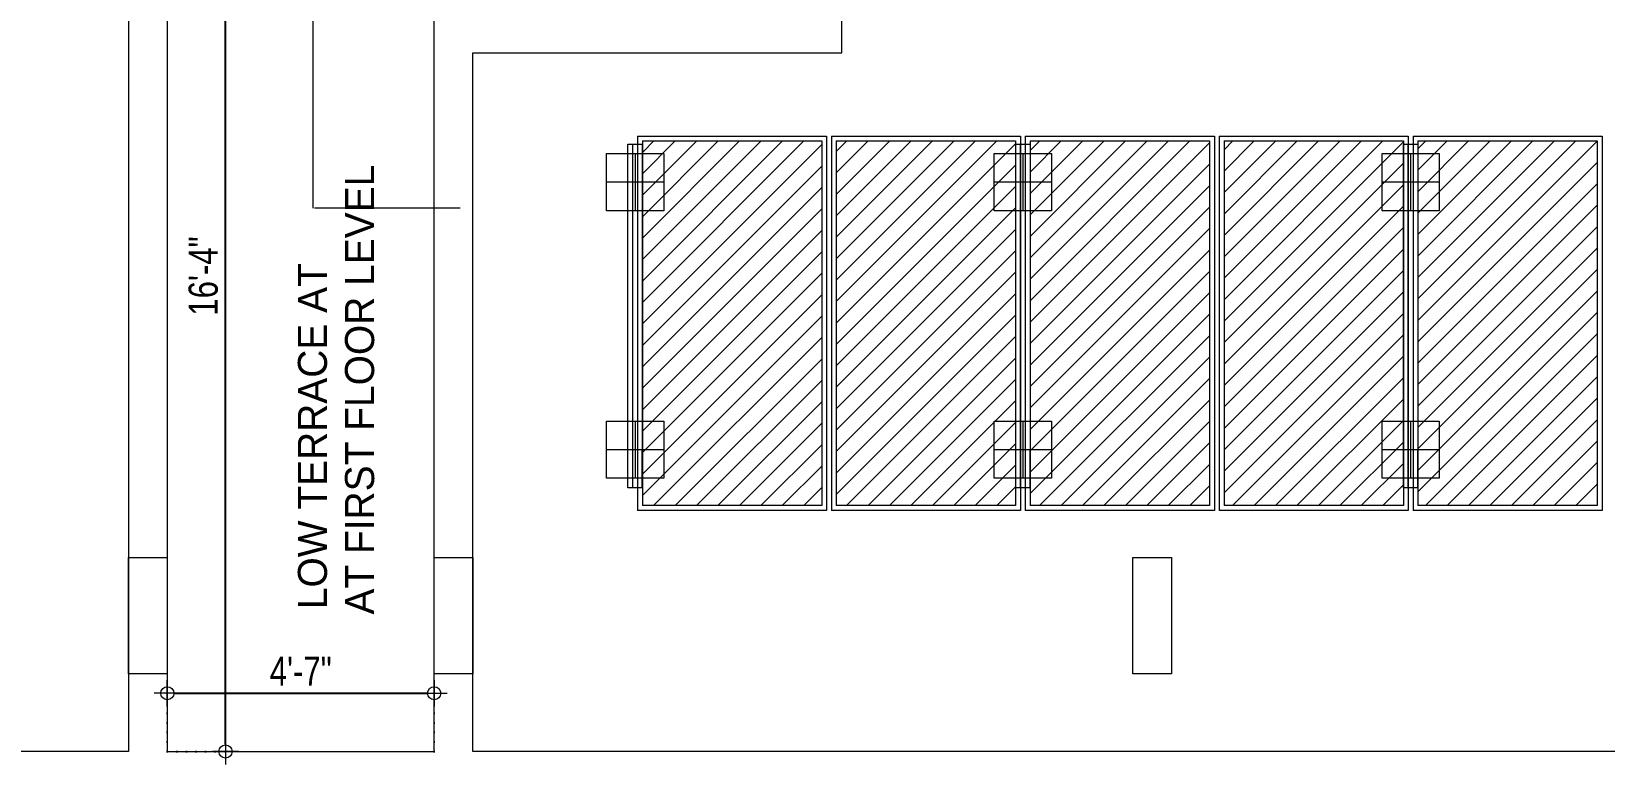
# Model space of a CAD drawing. Header units: inches. Extents: x 13 to 21264, y -72369 to -55.
# Drawn here: x 10050.5 to 10374.7, y -72096.3 to -71945.2 of the extents above; entities that cross this region are included whole.
import ezdxf

# ---------------------------------------------------------------- set-up
doc = ezdxf.new("R2010")
doc.units = ezdxf.units.IN
doc.header["$LTSCALE"] = 15
doc.header["$MEASUREMENT"] = 0
doc.header["$PDMODE"] = 34
doc.linetypes.add('DOT2', pattern=[0.125, 0, -0.125])
doc.layers.get('0').update_dxf_attribs({"linetype": 'CONTINUOUS', "lineweight": 13})
doc.layers.get('DEFPOINTS').update_dxf_attribs({"linetype": 'CONTINUOUS', "lineweight": 13})
for name, color, linetype, lineweight in [('1P', 252, 'CONTINUOUS', 13), ('INNER DIM', 30, 'CONTINUOUS', 13), ('parapet wall', 4, 'CONTINUOUS', 13), ('TEXT', 4, 'CONTINUOUS', 13), ('TYPICAL COL ELEVATION', 8, 'CONTINUOUS', 40)]:
    doc.layers.add(name, color=color, linetype=linetype, lineweight=lineweight)
doc.layers.add('EL-Lighting', color=7, linetype='CONTINUOUS')
doc.styles.add('rob', font='')
doc.styles.add('RS', font='', dxfattribs={"width": 0.8})
doc.styles.get('rob').set_extended_font_data('Century Gothic')
doc.styles.get('RS').set_extended_font_data('Century Gothic')
doc.dimstyles.new('SECTION DIM', dxfattribs={"dimscale": 0.6, "dimtxt": 9, "dimasz": 2, "dimexe": 0, "dimexo": 0, "dimgap": 1, "dimtad": 1, "dimzin": 3, "dimdsep": 46, "dimlunit": 4, "dimtxsty": 'RS', "dimblk1": 'CUT', "dimblk2": 'CUT', "dimsah": 1, "dimcen": 0, "dimclrd": 251, "dimclre": 21, "dimclrt": 4, "dimadec": 0, "dimazin": 0, "dimtfac": 1, "dimtix": 1, "dimtofl": 0, "dimtmove": 2, "dimatfit": 3, "dimfxl": 0, "dimtolj": 1, "dimtzin": 3, "dimarcsym": 0})

# ---------------------------------------------------------------- blocks, each defined once
blk = doc.blocks.new('CUT')
at = {"layer": 'INNER DIM', "color": 8}
blk.add_line((-1.8, 0), (1.8, 0), dxfattribs=at)
at = {"layer": 'INNER DIM', "color": 9}
blk.add_line((0, 1.8), (0, -1.8), dxfattribs=at)
blk.add_circle((0, 0), 0.9, dxfattribs=at)
blk = doc.blocks.new('*D654')
at = {"layer": 'DEFPOINTS', "color": 0, "transparency": 16777216}
for p in [(10078.5, -71897.63, 0.01), (10090.5, -71897.63), (10078.5, -72093.64, 0.01)]:
    blk.add_point(p, dxfattribs=at)
at = {"layer": 'INNER DIM', "color": 21, "linetype": 'DOT2', "lineweight": -2, "transparency": 16777216}
for p, q in [((10078.5, -71897.63), (10090.5, -71897.63)), ((10078.5, -72093.64), (10090.5, -72093.64))]:
    blk.add_line(p, q, dxfattribs=at)
at = {"layer": 'INNER DIM', "color": 251, "lineweight": -2, "transparency": 16777216}
blk.add_line((10090.5, -72092.14), (10090.5, -71899.13), dxfattribs=at)
at = {"layer": 'INNER DIM', "color": 251, "lineweight": -2, "transparency": 16777216, "xscale": 1.5, "yscale": 1.5, "zscale": 1.5}
for p, rotation in [((10090.5, -71897.63), 90), ((10090.5, -72093.64), 270)]:
    blk.add_blockref('CUT', p, dxfattribs=dict(at, rotation=rotation))
at = {"layer": 'INNER DIM', "color": 7, "lineweight": 0, "transparency": 16777216, "insert": (10085.93, -71995.63), "char_height": 6, "attachment_point": 5, "rotation": 90, "style": 'RS'}
blk.add_mtext('\\A1;16\'-4"', dxfattribs=at)
blk = doc.blocks.new('*D655')
at = {"layer": 'DEFPOINTS', "color": 0, "transparency": 16777216}
for p in [(10133.5, -72081.64), (10078.5, -72093.64, 0.01), (10133.5, -72093.64, 0.01)]:
    blk.add_point(p, dxfattribs=at)
at = {"layer": 'INNER DIM', "color": 21, "linetype": 'DOT2', "lineweight": -2, "transparency": 16777216}
for p, q in [((10078.5, -72093.64), (10078.5, -72081.64)), ((10133.5, -72093.64), (10133.5, -72081.64))]:
    blk.add_line(p, q, dxfattribs=at)
at = {"layer": 'INNER DIM', "color": 251, "lineweight": -2, "transparency": 16777216}
blk.add_line((10080, -72081.64), (10132, -72081.64), dxfattribs=at)
at = {"layer": 'INNER DIM', "color": 251, "lineweight": -2, "transparency": 16777216, "xscale": 1.5, "yscale": 1.5, "zscale": 1.5, "rotation": 180}
blk.add_blockref('CUT', (10078.5, -72081.64), dxfattribs=at)
at = {"layer": 'INNER DIM', "color": 251, "lineweight": -2, "transparency": 16777216, "xscale": 1.5, "yscale": 1.5, "zscale": 1.5}
blk.add_blockref('CUT', (10133.5, -72081.64), dxfattribs=at)
at = {"layer": 'INNER DIM', "color": 7, "lineweight": 0, "transparency": 16777216, "insert": (10106, -72077.07), "char_height": 6, "attachment_point": 5, "style": 'RS'}
blk.add_mtext('\\A1;4\'-7"', dxfattribs=at)
blk = doc.blocks.new('Waaree-325 Wp')
at = {"linetype": 'ByBlock', "true_color": 0xf8d731}
h = blk.add_hatch(dxfattribs=at)
h.set_pattern_fill('ANSI31', color=40, scale=25)
h.set_pattern_definition([(45, (-1275.805, 28322.5938), (-2.2097087, 2.2097087), [])])
h.paths.add_polyline_path([(1, 1), (37.96875, 1), (37.96875, 76.171875), (1, 76.171875)])
at = {"color": 40, "linetype": 'ByBlock', "true_color": 0xf8d731}
for p, q in [((0, 77.171875), (0, 0)), ((0, 77.171875), (38.96875, 77.171875)), ((1, 76.171875), (1, 1)), ((1, 76.171875), (37.96875, 76.171875)), ((37.96875, 76.171875), (37.96875, 1)), ((38.96875, 77.171875), (38.96875, 0)), ((38.96875, 0), (0, 0)), ((37.96875, 1), (1, 1))]:
    blk.add_line(p, q, dxfattribs=at)

msp = doc.modelspace()

# ---------------------------------------------------------------- linework, layer by layer
at = {"layer": '1P', "lineweight": 0, "ltscale": 3}
for p, q in [((10108.497, -71897.635, -0.033), (10108.497, -71981.635, -0.017)), ((10138.854, -71981.635, -0.019), (10108.854, -71981.635, -0.019))]:
    msp.add_line(p, q, dxfattribs=at)
at = {"layer": 'EL-Lighting', "lineweight": 0}
for p, q in [((10174.428, -72039.305, 0), (10174.428, -71968.439, 0)), ((10174.428, -71968.439, 0), (10174.92, -71968.439, 0)), ((10174.92, -71970.408, 0), (10174.92, -71982.219, 0)), ((10175.412, -71968.439, 0), (10175.412, -72039.305, 0)), ((10176.396, -71968.439, 0), (10176.396, -71976.313, 0)), ((10254.349, -72039.305, 0), (10254.349, -71968.439, 0)), ((10254.349, -71968.439, 0), (10254.842, -71968.439, 0)), ((10254.349, -72039.305, 0), (10254.349, -71968.439, 0)), ((10254.349, -71968.439, 0), (10254.842, -71968.439, 0)), ((10254.842, -71970.408, 0), (10254.842, -71982.219, 0)), ((10254.842, -71970.408, 0), (10254.842, -71982.219, 0)), ((10255.333, -71968.439, 0), (10255.333, -72039.305, 0)), ((10255.333, -71968.439, 0), (10255.333, -72039.305, 0)), ((10256.317, -71968.439, 0), (10256.317, -71976.313, 0)), ((10256.317, -71968.439, 0), (10256.317, -71976.313, 0)), ((10334.271, -72039.305, 0), (10334.271, -71968.439, 0)), ((10334.271, -71968.439, 0), (10334.763, -71968.439, 0)), ((10334.271, -72039.305, 0), (10334.271, -71968.439, 0)), ((10334.271, -71968.439, 0), (10334.763, -71968.439, 0)), ((10334.763, -71970.408, 0), (10334.763, -71982.219, 0)), ((10334.763, -71970.408, 0), (10334.763, -71982.219, 0)), ((10335.255, -71968.439, 0), (10335.255, -72039.305, 0)), ((10335.255, -71968.439, 0), (10335.255, -72039.305, 0)), ((10336.239, -71968.439, 0), (10336.239, -71976.313, 0)), ((10336.239, -71968.439, 0), (10336.239, -71976.313, 0)), ((10180.826, -71976.313, 0), (10169.015, -71976.313, 0)), ((10176.396, -71976.313, 0), (10173.444, -71976.313, 0)), ((10260.747, -71976.313, 0), (10248.936, -71976.313, 0)), ((10260.747, -71976.313, 0), (10248.936, -71976.313, 0)), ((10256.317, -71976.313, 0), (10253.365, -71976.313, 0)), ((10256.317, -71976.313, 0), (10253.365, -71976.313, 0)), ((10340.669, -71976.313, 0), (10328.858, -71976.313, 0)), ((10340.669, -71976.313, 0), (10328.858, -71976.313, 0)), ((10336.239, -71976.313, 0), (10333.287, -71976.313, 0)), ((10336.239, -71976.313, 0), (10333.287, -71976.313, 0)), ((10174.92, -72025.526, 0), (10174.92, -72037.337, 0)), ((10254.842, -72025.526, 0), (10254.842, -72037.337, 0)), ((10254.842, -72025.526, 0), (10254.842, -72037.337, 0)), ((10334.763, -72025.526, 0), (10334.763, -72037.337, 0)), ((10334.763, -72025.526, 0), (10334.763, -72037.337, 0)), ((10180.826, -72031.431, 0), (10169.015, -72031.431, 0)), ((10176.396, -72031.431, 0), (10173.444, -72031.431, 0)), ((10176.396, -72039.305, 0), (10176.396, -72031.431, 0)), ((10260.747, -72031.431, 0), (10248.936, -72031.431, 0)), ((10260.747, -72031.431, 0), (10248.936, -72031.431, 0)), ((10256.317, -72031.431, 0), (10253.365, -72031.431, 0)), ((10256.317, -72031.431, 0), (10253.365, -72031.431, 0)), ((10256.317, -72039.305, 0), (10256.317, -72031.431, 0)), ((10256.317, -72039.305, 0), (10256.317, -72031.431, 0)), ((10340.669, -72031.431, 0), (10328.858, -72031.431, 0)), ((10340.669, -72031.431, 0), (10328.858, -72031.431, 0)), ((10336.239, -72031.431, 0), (10333.287, -72031.431, 0)), ((10336.239, -72031.431, 0), (10333.287, -72031.431, 0)), ((10336.239, -72039.305, 0), (10336.239, -72031.431, 0)), ((10336.239, -72039.305, 0), (10336.239, -72031.431, 0))]:
    msp.add_line(p, q, dxfattribs=at)
at = {"layer": 'EL-Lighting', "lineweight": 0, "elevation": 0}
for points in [[(10169.015, -71970.408), (10180.826, -71970.408), (10180.826, -71982.219), (10169.015, -71982.219)], [(10173.444, -71968.439), (10176.396, -71968.439), (10176.396, -72039.305), (10173.444, -72039.305)], [(10248.936, -71970.408), (10260.747, -71970.408), (10260.747, -71982.219), (10248.936, -71982.219)], [(10248.936, -71970.408), (10260.747, -71970.408), (10260.747, -71982.219), (10248.936, -71982.219)], [(10253.365, -71968.439), (10256.317, -71968.439), (10256.317, -72039.305), (10253.365, -72039.305)], [(10253.365, -71968.439), (10256.317, -71968.439), (10256.317, -72039.305), (10253.365, -72039.305)], [(10328.858, -71970.408), (10340.669, -71970.408), (10340.669, -71982.219), (10328.858, -71982.219)], [(10328.858, -71970.408), (10340.669, -71970.408), (10340.669, -71982.219), (10328.858, -71982.219)], [(10333.287, -71968.439), (10336.239, -71968.439), (10336.239, -72039.305), (10333.287, -72039.305)], [(10333.287, -71968.439), (10336.239, -71968.439), (10336.239, -72039.305), (10333.287, -72039.305)], [(10169.015, -72025.526), (10180.826, -72025.526), (10180.826, -72037.337), (10169.015, -72037.337)], [(10248.936, -72025.526), (10260.747, -72025.526), (10260.747, -72037.337), (10248.936, -72037.337)], [(10248.936, -72025.526), (10260.747, -72025.526), (10260.747, -72037.337), (10248.936, -72037.337)], [(10328.858, -72025.526), (10340.669, -72025.526), (10340.669, -72037.337), (10328.858, -72037.337)], [(10328.858, -72025.526), (10340.669, -72025.526), (10340.669, -72037.337), (10328.858, -72037.337)]]:
    msp.add_lwpolyline(points, close=True, dxfattribs=at)
at = {"layer": 'parapet wall', "lineweight": 0, "ltscale": 3}
for p, q in [((10078.501, -71897.633, -0.009), (10078.501, -72093.636, -0.009)), ((10133.501, -72093.636, -0.009), (10133.501, -71941.635, -0.009))]:
    msp.add_line(p, q, dxfattribs=at)
at = {"layer": 'parapet wall', "lineweight": 0, "ltscale": 3, "elevation": -0.009}
for points in [[(10070.501, -71897.634), (10070.501, -72093.636), (9274.502, -72093.636), (9274.502, -71949.635), (9350.501, -71949.635), (9350.501, -71853.635), (9294.501, -71853.635), (9294.501, -71749.632), (9211.502, -71749.632), (9211.502, -72093.636), (9141.589, -72093.636)], [(10070.501, -71897.634), (10070.501, -72093.636), (9274.502, -72093.636), (9274.502, -71949.635), (9350.501, -71949.635), (9350.501, -71853.635), (9294.501, -71853.635), (9294.501, -71749.632), (9211.502, -71749.632), (9211.502, -72093.636), (9141.589, -72093.636)], [(11346.499, -71897.635), (11346.501, -72093.636), (11278.5, -72093.636), (10141.501, -72093.636), (10141.501, -71949.635), (10217.501, -71949.635), (10217.501, -71853.635), (10165.5, -71853.635), (10165.5, -71853.635), (10165.5, -71853.635), (10165.5, -71853.635)], [(10078.501, -72093.636), (10133.501, -72093.636)]]:
    msp.add_lwpolyline(points, dxfattribs=at)
at = {"layer": 'TYPICAL COL ELEVATION', "lineweight": 0, "ltscale": 3, "elevation": -0.009}
for points in [[(10070.5, -72053.635), (10078.5, -72053.635), (10078.5, -72077.635), (10070.5, -72077.635)], [(10133.5, -72053.635), (10141.5, -72053.635), (10141.5, -72077.635), (10133.5, -72077.635)], [(10277.5, -72053.635), (10285.5, -72053.635), (10285.5, -72077.635), (10277.5, -72077.635)]]:
    msp.add_lwpolyline(points, close=True, dxfattribs=at)

# ---------------------------------------------------------------- block references
at = {"linetype": 'ByBlock', "lineweight": 0}
for p in [(10175.412, -72043.962, 0), (10215.381, -72043.962, 0), (10255.333, -72043.962, 0), (10295.302, -72043.962, 0), (10335.255, -72043.962, 0)]:
    msp.add_blockref('Waaree-325 Wp', p, dxfattribs=at)

# ---------------------------------------------------------------- texts
at = {"layer": 'TEXT', "lineweight": 0, "style": 'rob'}
for s, p in [('AT FIRST FLOOR LEVEL', (10121.123, -72065.422, -0.009)), ('LOW TERRACE AT ', (10111.412, -72064.308, -0.009))]:
    msp.add_text(s, height=6, rotation=90, dxfattribs=at).set_placement(p)

# ---------------------------------------------------------------- dimensions: what is measured, and where the dimension line sits
at = {"layer": 'INNER DIM', "lineweight": 0}
dim = msp.add_linear_dim(base=(10090.5, -71897.633, -0.009), p1=(10078.5, -72093.636, 0.004), p2=(10078.503, -71897.633, 0.004), angle=90, dimstyle='SECTION DIM', override={"dimscale": 1, "dimtxt": 6, "dimasz": 1.5, "dimclrt": 7, "dimfxl": 2}, dxfattribs=at)
dim.commit()
dim.dimension.update_dxf_attribs({"geometry": '*D654', "text_midpoint": (10085.929, -71995.635, -0.009)})
dim = msp.add_linear_dim(base=(10133.5, -72081.636, -0.009), p1=(10078.5, -72093.636, 0.004), p2=(10133.5, -72093.636, 0.004), dimstyle='SECTION DIM', override={"dimscale": 1, "dimtxt": 6, "dimasz": 1.5, "dimclrt": 7, "dimfxl": 2}, dxfattribs=at)
dim.commit()
dim.dimension.update_dxf_attribs({"geometry": '*D655', "text_midpoint": (10106, -72077.065, -0.009)})

doc.saveas('drawing.dxf')
